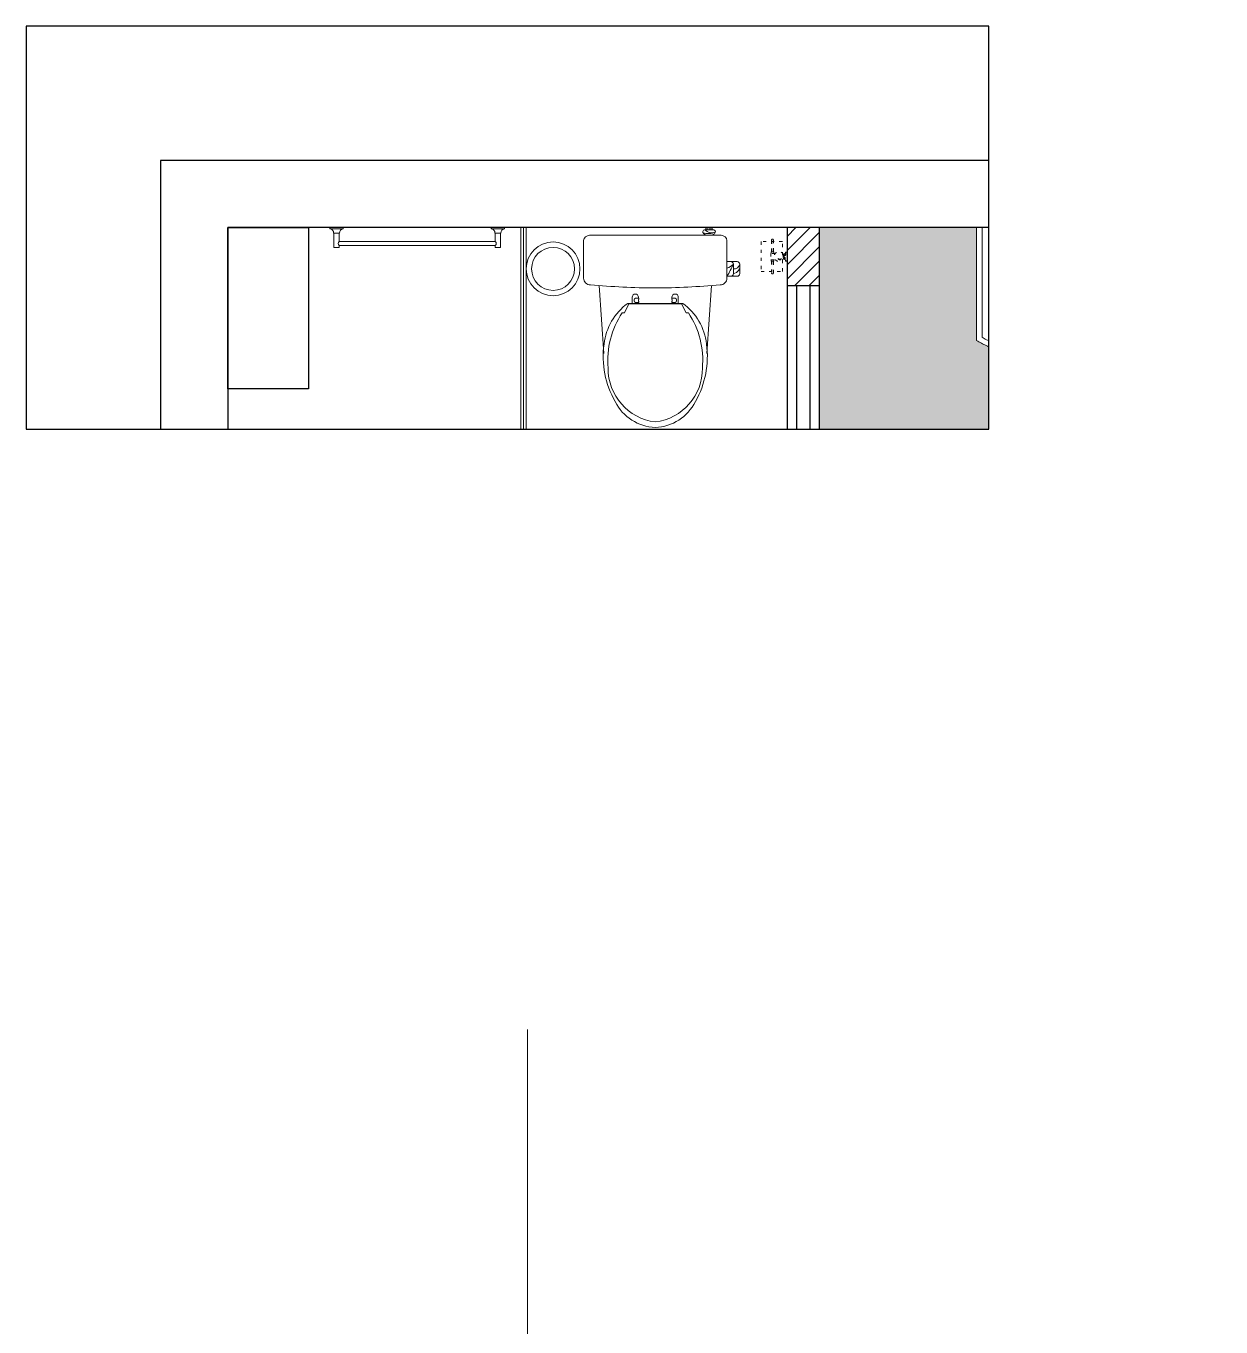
# Model space of a CAD drawing. Header units: millimetres. Extents: x 3162 to 221128, y -144913 to 11496.
# Drawn here: x 188923 to 193367, y -29222 to -24383 of the extents above; entities that cross this region are included whole.
import ezdxf
from ezdxf.xclip import XClip

# ---------------------------------------------------------------- set-up
doc = ezdxf.new("R2010")
doc.units = ezdxf.units.MM
doc.header["$LTSCALE"] = 10
doc.header["$XCLIPFRAME"] = 2
for name, pattern in [('ACAD_ISO03W100', [30, 12, -18]), ('DASH', [8.889999999999997, 6.349999999999998, -2.54]), ('HIDDEN', [9.524999999999995, 6.349999999999998, -3.174999999999998])]:
    doc.linetypes.add(name, pattern=pattern)
for name, color, linetype, lineweight in [('Drawing【图框、表格】', 150, 'Continuous', 0), ('FC-Hatch【平面填充】', 250, 'Continuous', 0), ('FF-FIXT【洁具】', 31, 'Continuous', 0), ('FF-【活动成品家具】', 51, 'Continuous', 0), ('Hidden【虚线】', 136, 'DASH', 0)]:
    doc.layers.add(name, color=color, linetype=linetype, lineweight=lineweight)
doc.layers.add('WALL_NEW【新建墙体】', color=4, linetype='Continuous')
doc.layers.add('WALL【墙体】', color=7, linetype='Continuous')

# ---------------------------------------------------------------- blocks, each defined once
blk = doc.blocks.new('马桶平面15')
at = {"color": 251}
for p, q in [((-164.0571908322745, 735.0981580092335), (-187.7460180830094, 735.0981580092335)), ((-182.4303169815684, 735.2244997677626), (-182.4303169815684, 743.3335451972673)), ((-175.9016044576419, 735.0981580092335), (-175.9016044576419, 743.3335451972673)), ((-168.5613192272722, 743.3335451972673), (-168.5613192272722, 735.0981580092335))]:
    blk.add_line(p, q, dxfattribs=at)
for points in [[(-171.2885222687619, 714.8840258204144, 0.2885749665974942), (-152.8361698848894, 725.1158669191644, 0.4641407080037827), (-158.5713588941726, 735.0981580092335), (-164.0571908322745, 735.0981580092335), (-164.0571908322745, 743.3335451972673), (-187.7460180830094, 743.3335451972673), (-187.7460180830094, 743.3335451972673), (-187.7460180830094, 735.0981580092335), (-193.2318500210531, 735.0981580092335, 0.4641407080037827), (-198.9670390303363, 725.1158669191644, 0.2885749665974942), (-180.5146866464638, 714.8840258204144)], [(-61.50066135724774, 462.9293617702788), (-61.50066135724774, 484.4478823955867, -0.9999999999999998), (-38.035714793019, 484.4478823955867), (-38.035714793019, 480.5103298384929)], [(109.6974524419638, 462.9293617702788), (109.6974524419638, 484.4478823955867, 0.9999999999999998), (86.2325058777351, 484.4478823955867), (86.2325058777351, 480.5103298384929)], [(26.7266699296888, 460.2448864139151), (121.8737014859216, 460.2448864139151), (138.664349411032, 426.6350630602101), (147.0596733736456, 426.6350630602101, -0.1710796299672904), (199.2972580198548, 221.2416925954167, -0.3838322170328008), (24.09839554235805, 20.56960877298843, -0.3838322170327986), (-151.1004669351386, 221.2416925954167, -0.1710796299672904), (-98.86288228892954, 426.6350630602101), (-90.46755832631607, 426.6350630602101), (-73.67691040120553, 460.2448864139151), (121.8737014859216, 460.2448864139151)]]:
    blk.add_lwpolyline(points, format="xyb", dxfattribs=at)
for points in [[(24.09839554235805, 519.1526476269355, -0.0238546506128616), (-216.9319540455472, 530.8102654241957, -0.4276498337700156), (-242.5407318734797, 555.2757634925653), (-242.5407318734797, 695.0786024929257, -0.3823066257272526), (-220.4240667746635, 714.8840258204144), (24.09839554235805, 714.8840258204144), (268.6208578594378, 714.8840258204144, -0.3823066257272526), (290.7375229582541, 695.0786024929257), (290.7375229581958, 555.2757634925653, -0.4276498337700156), (265.1287451302632, 530.8102654241957, -0.0238546506128616)], [(24.09839554235805, 1.00117177e-08, -0.2723392022480795), (-125.1494766355608, 95.9560987725854, -0.1631594532269017), (-166.5670983383315, 310.4249915879918, -0.209339846435017), (-78.45818554190919, 461.4631235599516), (24.09839554235805, 461.4631235599516), (126.6549766266253, 461.4631235599516, -0.209339846435017), (214.7638894230476, 310.4249915879918, -0.1631594532269017), (173.3462677202769, 95.9560987725854, -0.2723392022480782)]]:
    blk.add_lwpolyline(points, format="xyb", close=True)
for points in [[(-242.5407318734797, 617.0594064458271), (-242.5407318734797, 562.2180218822323), (-279.8543606953463, 562.2180218822323, -0.4142135623730951), (-289.8543606953463, 572.2180218822323), (-289.8543606953463, 607.0594064458272, -0.4142135623730951), (-279.8543606953463, 617.0594064458271)], [(-242.5407318734797, 617.0594064458271), (-242.5407318734797, 562.2180218822323), (-256.197546284413, 562.2180218822323, -0.4142135623730943), (-266.197546284413, 572.2180218822323), (-266.197546284413, 607.0594064458272, -0.4142135623730951), (-256.197546284413, 617.0594064458271)], [(-54.48536517063621, 475.5103298384929), (-54.48536517063621, 470.2579161572502, 0.4142135623730951), (-49.48536517063621, 465.2579161572503), (-38.68139440007508, 465.2579161572503, 0.5853799054480288), (-38.49501884507481, 470.2579161572502), (-38.49501884507481, 475.5103298384929, 0.585379905448016), (-38.68139440007508, 480.5103298384929), (-49.48536517063621, 480.5103298384929, 0.4142135623730951)], [(102.6821562553523, 475.5103298384929), (102.6821562553523, 470.2579161572502, -0.4142135623730951), (97.68215625535231, 465.2579161572503), (86.87818548479119, 465.2579161572503, -0.5853799054480288), (86.69180992979089, 470.2579161572502), (86.69180992979089, 475.5103298384929, -0.585379905448016), (86.87818548479119, 480.5103298384929), (97.68215625535231, 480.5103298384929, -0.4142135623730951)]]:
    blk.add_lwpolyline(points, format="xyb", close=True, dxfattribs=at)
for points in [[(-184.4186219370458, 527.8899719689507), (-167.1152511710534, 275.6955975303426)], [(232.6154130217619, 527.8899719689507), (215.3120422557113, 275.6955975303426)]]:
    blk.add_lwpolyline(points)
for centre, radius, start, end in [((-185.0891662033973, 755.6621033418922), 31.43439685889261, 242.8817928358048, 319.1420358471976), ((-173.5004622000851, 774.0527189113199), 53.12088534449904, 240.7977288494226, 292.8926044594807), ((-262.6591067402624, 600.0725888848538), 28.07841621797808, 165.5915741051272, 262.7603417760203), ((-267.7218828947516, 612.3417008843971), 22.75410310537309, 193.4235015923418, 273.8412199098352), ((-231.6594726800104, 638.0647991135482), 46.41349914393098, 221.9148404801823, 256.4412853758613), ((180.6547157092718, 814.1427470392082), 492.5042680020021, 204.8642732166658, 210.7649860703481)]:
    blk.add_arc(centre, radius, start, end, dxfattribs=at)
blk = doc.blocks.new('1800平10108344')
h = blk.add_hatch()
h.set_pattern_fill('MUDST', color=8, scale=200, angle=45, style=0)
h.set_pattern_definition([(45, (-6314.96654954215, -6597.64643323257), (35.35533905932739, 106.0660171779821), [50, -50, 0, -50, 0, -50])])
h.paths.add_polyline_path([(814.8750931662506, -644.198601832104, 0.3255952593889079), (864.8750931662506, -587.2368604971853), (864.8750931661925, -482.097248963706), (-322.9002261120477, -482.097248963706), (-322.9002261120477, -644.198601832104)])
h.paths.add_polyline_path([(-504.782200044021, 803.3042204226219, -0.019127222593629), (-869.20568917942, 802.7682136987422), (-869.2056891794783, -300.2152750317182), (-504.782200044021, -300.2152750317182)])
h = blk.add_hatch()
h.set_pattern_fill('AR-CONC', color=8, scale=40, style=0)
h.set_pattern_definition([(50, (-6066.902988381275, -21172.4888997891), (286.9040730403013, -25.10085399303804), [30, -330]), (355, (-6066.902988381275, -21172.4888997891), (-55.50053344520001, 300.8768534800048), [24, -264]), (100.4514, (-6042.994316381285, -21174.5806357891), (231.4037526856086, 275.7758168243814), [25.49607599999983, -280.4568447999971]), (46.18419999999999, (-6066.902988381275, -21092.4888997891), (426.8964194502578, -66.20760573160723), [45, -495]), (96.63559999999995, (-6031.328290381294, -21098.0062225891), (373.8650822194813, 389.6471483601767), [38.24411519999964, -420.6851999999972]), (351.1842000000001, (-6066.902988381275, -21092.4888997891), (373.8647780534508, 389.6474403701299), [36, -396]), (21, (-6026.902988381277, -21112.48889978909), (238.7628208473846, -161.0475562661355), [30, -330]), (326, (-6026.902988381277, -21112.48889978909), (97.32613276863268, 290.0600180187412), [24, -264]), (71.45140000000002, (-6007.006095181278, -21125.90954218911), (336.0890514325959, 129.0121986839809), [25.496076, -280.4568448000001]), (37.50000000000001, (-6066.902988381275, -21172.4888997891), (4.863942126916267, 133.1575415325246), [0, -260.8, 0, -268, 0, -265]), (7.499999999999999, (-6066.902988381275, -21172.4888997891), (105.2278149768594, 157.764684752944), [0, -152.8, 0, -254.8, 0, -101]), (327.5, (-6156.102988381288, -21172.4888997891), (213.5289744689636, -9.02194869375192), [0, -100, 0, -312, 0, -414]), (317.5, (-6196.102988381288, -21172.4888997891), (233.2744677369545, 40.04199293292706), [0, -130, 0, -207.2, 0, -294])])
h.paths.add_polyline_path([(895.7943108205801, -677.7087736441607), (147.8499313571956, -677.7087736441607, 2.02097683604129), (895.7943108205801, 81.43484854177223)])
at = {"ltscale": 300}
for p, q in [((-1554.205689179419, 1322.291226355839), (1545.79431082058, 1322.291226355839)), ((-904.20568917942, -677.7087736441607), (-904.20568917942, 1322.291226355839)), ((895.7943108205801, -677.7087736441607), (895.7943108205801, 1322.291226355839)), ((-904.20568917942, -677.7087736441607), (895.7943108205801, -677.7087736441607))]:
    blk.add_line(p, q, dxfattribs=at)
at = {"color": 8}
for p, q in [((-1251.827950284758, 1203.028577109129), (-1251.827950284758, 962.5654453117604)), ((1243.416571925918, 1203.028577109129), (1243.416571925918, 962.5654453117604)), ((-1383.376868650783, 1082.797024328058), (-1122.863734627317, 1082.797024328058)), ((1374.965490291943, 1082.797024328058), (1114.452356268477, 1082.797024328058)), ((-423.9456713494728, 807.2046215056325), (-423.9456713494728, -644.198601832104)), ((-393.6320809043828, 809.0223431152991), (-393.6320809043828, -644.198601832104)), ((-322.9002261120477, 814.0186090650967), (-322.9002261120477, -644.198601832104)), ((899.7282023886219, 145.8454342429613), (895.538506272307, 79.49388422291669)), ((910.8879432771936, 146.2963997825863), (906.6982471608791, 79.94484976254171)), ((903.8343967340187, 78.50956632687304), (932.242023210856, 144.2192106415896)), ((916.6938738351454, 76.70103604387259), (945.101500312041, 142.4106803585891)), ((937.4668691111146, 73.77956491951771), (965.874495587952, 139.4892092342634)), ((960.2182525597163, 70.57985737129637), (988.6258790366117, 136.2895016860129)), ((989.8939600967567, 66.40632719366114), (1018.301586573652, 132.1159715083777)), ((1027.817256999667, 125.879711932168), (1008.351284815697, 61.11685618247427)), ((1034.160735784622, 121.957257612783), (1012.224971008778, 59.19656954047969)), ((1042.903371033666, 119.1376727747119), (1020.189995210909, 56.65420054126298)), ((1050.74242671486, 112.5087207134202), (1028.806661939015, 49.74803264111689)), ((1070.871867299429, 103.6902625709917), (1048.936102523585, 40.92957449865934)), ((1093.232682574249, 94.98641879389471), (1071.296917798463, 32.22573072154773)), ((1079.019608347793, 29.03970954277611), (1124.102052844886, 84.64837609919778)), ((1104.100259044673, 92.40979924931891), (1082.164494268829, 29.64911117701559)), ((1090.914285523875, 23.82879906793823), (1135.996730020968, 79.4374656243599)), ((1110.12875830871, 15.41117696512083), (1155.211202805745, 71.0198435215425)), ((1131.173187977285, 6.191873458665213), (1176.255632474378, 61.80054001508688)), ((1158.622434812772, -5.833300973928997), (1203.704879309807, 49.77536558249265)), ((1211.185160166002, 41.20306627183163), (1174.96822966286, -15.90635066492541)), ((1216.235140039585, 35.71461710474978), (1178.180181928212, -18.80053589654562)), ((1223.892859772546, 30.64085535943741), (1185.16391847952, -23.39756476857292)), ((1229.652752142108, 22.14277091092663), (1191.597794030793, -32.37238209036878)), ((1246.656546932238, 8.22046704289096), (1208.601588820922, -46.29468595840443)), ((1265.839893571858, -6.193490358011331), (1227.784935460542, -60.7086433593504)), ((1234.36166946846, -65.86007520508429), (1292.775373315904, -24.47662681272777)), ((1275.609307193197, -11.6065989024355), (1237.554349081823, -66.12175190373091)), ((1244.409372927854, -74.08689648019208), (1302.823076775239, -32.70344808785012)), ((1260.640273675439, -87.37637303821975), (1319.053977522882, -45.99292464583412)), ((1278.416980487353, -101.9315189372864), (1336.830684334738, -60.54807054494449)), ((1301.603981555381, -120.9164854487317), (1360.017685402767, -79.53303705634606)), ((1364.907798477972, -89.80560787726426), (1314.625953709648, -135.0260418050311)), ((1368.289745535061, -96.45299872524627), (1316.937956241483, -138.6794771476561)), ((1374.294611711113, -103.4046396800695), (1322.422453350446, -144.990225291127)), ((1377.548155901837, -113.1415924684261), (1326.196366608259, -155.3680708908359)), ((1390.165211225103, -131.1351884744508), (1338.813421931525, -173.3616668968607)), ((1404.748348167166, -150.1902422182174), (1353.396558873588, -192.4167206406709)), ((1358.33957006532, -199.1515050196467), (1425.752256073639, -175.0624958419357)), ((1412.695046223234, -158.0383742650883), (1361.343256929656, -200.2648526874691)), ((1365.795107607555, -209.7840913962427), (1433.207793615875, -185.6950822185172)), ((1377.838664660987, -226.9598027284374), (1445.251350669248, -202.8707935507264)), ((1391.029231594992, -245.7713024342083), (1458.441917603253, -221.6822932564974)), ((1408.23431309982, -270.3080329087243), (1475.646999108081, -246.2190237310133)), ((1477.584267086349, -257.4299964782404), (1416.966682455153, -287.407654682349)), ((1479.047357785108, -264.7433224377601), (1418.207264602359, -291.5493815499504)), ((1482.954016950331, -273.0572711941204), (1421.785762208281, -299.1058096448542)), ((1483.459912473569, -283.3109470775672), (1422.619819290819, -310.1170061897865)), ((864.8750931661925, -300.2152750317182), (-869.2056891794783, -300.2152750317182)), ((1490.754479055817, -304.0413325210684), (1429.914385873068, -330.8473916332587)), ((1499.655841746833, -326.3242564426182), (1438.815748564084, -353.1303155548521)), ((1505.190453996416, -336.0253519407852), (1444.350360813725, -362.8314110529755)), ((864.8750931661925, -381.0518037262518), (-869.2056891794783, -381.0518037262664)), ((1441.758436412259, -360.9489643192501), (1513.170414052671, -355.9409659670055)), ((1446.068864924717, -373.198745506641), (1517.480842565128, -368.1907471543964)), ((864.8750931661925, -411.3653941713417), (-869.2056891794783, -411.3653941713417)), ((1453.031862752803, -392.9868476771371), (1524.443840393273, -387.978849324878)), ((1460.658005802252, -414.6595383132952), (1532.069983442721, -409.651539961007)), ((1470.605145556736, -442.9282556997056), (1542.017123197205, -437.9202573474612)), ((1539.533031386439, -475.7446103581606), (1473.716865701019, -485.1421673854201)), ((1540.857867774903, -449.2381654591152), (1474.400272225961, -461.7497421692242)), ((1540.293591371388, -456.6750305999883), (1474.477425685967, -466.0725876272045)), ((1541.812304487392, -465.7346796124327), (1475.884522991953, -474.3142699700402)), ((1540.964104594663, -497.6743073859832), (1475.147938909242, -507.0718644131993)), ((1543.523519684852, -521.5324789556324), (1477.707353999431, -530.9300359828482)), ((1478.431472808239, -539.2526757217565), (1548.546442387334, -553.6971085226978)), ((1479.277107527014, -552.2111414882966), (1549.392077106051, -566.6555742892087)), ((1546.235569256707, -532.3670520315791), (1480.419403571286, -541.7646090587949)), ((1480.643132434576, -573.1440414836543), (1550.758102013613, -587.5884742846101)), ((1482.139255456743, -596.0705587316622), (1552.25422503578, -610.5149915326037)), ((1484.090719610336, -625.9747015822068), (1554.205689189432, -640.4191343831479)), ((1541.608825928066, -676.1706578300946), (1475.69787165994, -667.4627389585947)), ((1546.504224394332, -667.1468629931187), (1480.706478099572, -657.6211962897942)), ((1547.486093331769, -658.0134264467196), (1481.575139063643, -649.3055075752201)), ((1550.035887038102, -651.004580390625), (1482.66713640996, -645.1221491987963)), ((81.25157333153766, -697.6732411353296), (147.1625275997212, -688.9653222638298)), ((85.22392595093696, -721.3372089116747), (151.1348802191205, -712.6292900401749)), ((85.53557936684228, -732.5017088452001), (151.4465336349676, -723.7937899737008)), ((152.6830350290402, -720.8386686376614), (89.06518005038376, -753.6642550898393)), ((1465.638807911775, -720.8386686376614), (1529.256662890431, -753.6642550898393)), ((1532.786263573973, -732.5017088452001), (1466.875309305847, -723.7937899737008)), ((1533.09791698982, -721.3372089116747), (1467.186962721695, -712.6292900401749)), ((1537.070269609219, -697.6732411353296), (1471.159315341094, -688.9653222638298)), ((155.3649109625257, -733.5447488584468), (91.74705598386936, -766.3703353106392)), ((159.6971707938355, -754.0699492476997), (96.07931581512095, -786.8955356998923)), ((1458.62467214698, -754.0699492476997), (1522.242527125636, -786.8955356998923)), ((1462.956931978289, -733.5447488584468), (1526.574786956946, -766.3703353106392)), ((164.4420283991494, -776.5499382051493), (100.824173420493, -809.3755246572982)), ((106.6993484867853, -808.4032971318665), (168.6026163476053, -790.7087736441607)), ((107.1529807901825, -815.8477305365376), (171.2879272323334, -794.4033792341942)), ((177.6105646305368, -812.5327916816024), (107.5456443578005, -827.2180749676044)), ((1447.690871925501, -805.87165304691), (1511.308726904215, -838.6972394990587)), ((1453.879814541665, -776.5499382051493), (1517.497669520322, -809.3755246572982)), ((191.3143127093208, -839.1837440203525), (121.2493924365844, -853.8690273063402)), ((201.8205231116735, -859.616147701803), (131.7556028389372, -874.3014309877907)), ((1479.361762027256, -889.205127787296), (1418.244333131879, -863.0375595236547)), ((1489.533343913557, -869.7244064405676), (1428.41591501818, -843.5568381769262)), ((1496.681798435747, -862.3560010942311), (1435.894005179696, -835.4315524523989)), ((1500.091428699321, -853.8261622198771), (1438.973999804002, -827.6585939562501)), ((1504.437633173773, -847.7651492971781), (1441.154159509053, -823.9249832145723)), ((211.413146766834, -878.2718143389211), (141.3482264940394, -892.9570976249088)), ((217.3514393719379, -889.8205637965729), (147.2865190992015, -904.5058470826044)), ((157.9039958034991, -923.1493615842336), (214.5273298303946, -888.3085839337582)), ((164.7080240424839, -932.0064709513537), (221.3313580693793, -897.165693300878)), ((176.5606700435164, -952.869781787027), (233.1840040704119, -918.0290041365514)), ((1398.318731039122, -903.7508835045738), (1450.721226145921, -952.5231000278728)), ((1404.329215155623, -892.2395406730792), (1456.731710262422, -941.0117571963347)), ((1465.840010424319, -921.5862504410178), (1404.722581528942, -895.4186821773766)), ((1469.152252919797, -910.9198435356957), (1408.03482402442, -884.7522752720978)), ((186.6100817592814, -972.4138066136657), (243.2334157861769, -937.57302896319)), ((188.5074740302516, -982.5030931084327), (245.5590621521114, -948.3680958712357)), ((193.509828904178, -990.2076486097502), (250.1331629310735, -955.3668709592747)), ((195.9551233868696, -997.253633698856), (251.9261552982498, -959.3010956454236)), ((1377.975556511374, -942.7123467963538), (1430.378051618172, -991.4845633196527)), ((1388.609490361938, -922.3461240713804), (1441.011985468736, -971.1183405946795)), ((262.9055890918826, -975.0523931452916), (199.4009081387194, -1008.096395551911)), ((283.2915059076622, -997.0178288921597), (219.7868249544408, -1030.061831298808)), ((298.9207140688086, -1013.858001975444), (235.4160331156454, -1046.902004382093)), ((1387.168785614369, -1042.050860104558), (1335.377682199352, -1000.364371278308)), ((1396.040128022607, -1036.884325165287), (1344.770640345348, -994.5579577694735)), ((1401.62464293366, -1029.590703090784), (1349.833539518644, -987.9042142644904)), ((1407.444920072914, -1024.927040902679), (1352.940169110661, -984.8972559861287)), ((1364.105212686816, -969.2769761774837), (1416.507707793615, -1018.049192700753)), ((313.1908558398718, -1029.233806998221), (249.6861748866504, -1062.27780940487)), ((322.024755761202, -1038.752165327212), (258.5200748080388, -1071.79616773386)), ((273.7737866902025, -1086.88376921181), (318.8974445772474, -1038.058189414893)), ((282.7151226141723, -1093.576728087559), (327.8387805012171, -1044.751148290685)), ((299.757094248489, -1110.468565141768), (344.8807521355338, -1061.642985344879)), ((1290.156424373097, -1050.206135061205), (1327.457106271467, -1111.307769474166)), ((1350.361907145125, -1085.597141372986), (1298.57080373005, -1043.910652546692)), ((1299.049746561795, -1040.743273255866), (1336.350428460166, -1101.844907668783)), ((1356.42908484675, -1076.219906100552), (1304.637981431733, -1034.533417274302)), ((1372.118557857233, -1058.064923508849), (1320.327454442158, -1016.378434682556)), ((314.7067613109248, -1126.576545678763), (359.8304191979696, -1077.750965881874)), ((319.255850049085, -1135.779783753271), (364.9822984841886, -1087.518270545304)), ((326.1513682320365, -1141.849014243635), (371.2750261191394, -1093.023434446761)), ((330.4069685887662, -1147.973982536365), (374.0629705829197, -1096.328023858004)), ((388.8849063951056, -1108.533004732118), (336.6503164331661, -1157.485003767128)), ((1239.532907860994, -1104.071645686927), (1276.833589759364, -1165.173280099858)), ((1260.055952945142, -1082.234278802541), (1297.356634843512, -1143.335913215473)), ((1275.790292814199, -1065.492291880291), (1313.09097471257, -1126.593926293208)), ((414.4410617569809, -1124.183848002911), (362.2064717950416, -1173.135847037949)), ((434.0341208064929, -1136.18283188912), (381.7995308446116, -1185.134830924158)), ((451.923429559858, -1147.138422178701), (399.6888395979186, -1196.090421213754)), ((462.9977668527279, -1153.920456285341), (410.7631768907887, -1202.872455320379)), ((429.5218259216053, -1213.285165394089), (459.7991923903463, -1154.09595334217)), ((439.9373315489499, -1217.317587636979), (470.2146980176912, -1158.128375585016)), ((1194.916436379368, -1212.370444160639), (1156.292767656443, -1158.256730944951)), ((1157.608498694491, -1155.336023899785), (1177.040946447232, -1224.235447499333)), ((1203.288574472593, -1204.977847163231), (1164.664905749669, -1150.864133947543)), ((1223.294394947356, -1191.729069733541), (1184.670726224431, -1137.615356517854)), ((1242.107062032854, -1180.369354094946), (1203.483393309871, -1126.255640879259)), ((1252.043345444428, -1177.787867823747), (1214.094586704741, -1123.198734713543)), ((1259.38856707944, -1172.271397132368), (1220.764898356516, -1118.157683916681)), ((1266.251253554132, -1169.350968168481), (1224.567593330575, -1116.100390441235)), ((460.9047037422422, -1228.985160630487), (491.1820702109833, -1169.795948578525)), ((479.6458777355145, -1240.462441650467), (509.9232442042556, -1181.273229598548)), ((486.5092778398539, -1248.09706923872), (517.5192650924437, -1189.288375712989)), ((494.7865502932109, -1252.080847657576), (525.0639167618937, -1192.891635605658)), ((500.5368381135048, -1256.83053827555), (528.6400442353914, -1195.321503462837)), ((546.2052068928024, -1203.074980113873), (509.114708502311, -1264.304429949363)), ((1083.932200196082, -1271.286269988297), (1061.340506982873, -1208.758698938632)), ((1091.328321945038, -1270.32566910483), (1065.557238848938, -1207.803650311645)), ((1083.212915416632, -1200.258557582259), (1102.645363169373, -1269.157981181808)), ((1108.866561393137, -1184.768030797189), (1128.299009145877, -1253.667454396738)), ((1128.534363272425, -1172.891956258114), (1147.966811025224, -1241.791379857677)), ((1146.491915456019, -1162.048587508557), (1165.92436320876, -1230.948011108107)), ((575.0362176692578, -1211.250479461058), (537.9457192787667, -1272.479929296547)), ((597.1400000497815, -1217.51836440702), (560.0495016592321, -1278.747814242553)), ((617.3217075932771, -1223.241213950081), (580.2312092027857, -1284.4706637856)), ((629.8151493223268, -1226.78393139044), (592.7246509318356, -1288.01338122593)), ((613.5969939277857, -1292.978936824307), (626.7825352169457, -1227.815885602598)), ((624.7141988538788, -1294.051756123605), (637.899740143097, -1228.888704901896)), ((648.0519175299559, -1299.62973454305), (661.2374588191743, -1234.466683321341)), ((669.1946513141155, -1305.625098617878), (682.3801926033337, -1240.462047396169)), ((677.8633357968645, -1311.124890317733), (691.8569929735968, -1246.130588241096)), ((686.9084750886541, -1312.727758044362), (700.0940163778723, -1247.564706822639)), ((693.7269778308107, -1315.749908162761), (704.1931018460309, -1248.939640942714)), ((723.1987635896076, -1251.666573477196), (704.0031893583946, -1320.63236592499)), ((753.1663656044401, -1251.760389514631), (733.9707913731689, -1320.726181962425)), ((776.1415348948213, -1251.83231516763), (756.9459606635501, -1320.798107615381)), ((797.118856305198, -1251.897986393829), (777.9232820739271, -1320.86377884158)), ((810.1048210511218, -1251.93864002217), (790.9092468199087, -1320.904432469964)), ((823.34166957892, -1318.088211306269), (818.4574744109414, -1251.784166322774)), ((847.3188829064604, -1317.162902009804), (842.4346877385395, -1250.858857026309)), ((869.2951166383573, -1317.231700413031), (864.4109214703785, -1250.927655429564)), ((888.2683383558178, -1319.291841501704), (883.3841431878391, -1252.987796518238)), ((895.6493588639421, -1320.362312071738), (887.7021762336369, -1253.20582432732)), ((906.738774076919, -1250.703968634145), (906.8617719318137, -1322.291226365822)), ((935.6204073813279, -1242.709143455504), (935.7434052362222, -1314.29640118721)), ((957.763000379724, -1236.579775418839), (957.8859982346183, -1308.167033150501)), ((977.9801436928101, -1230.983397793781), (978.1031415477044, -1302.570655525487)), ((1011.032277578139, -1292.503962885457), (988.4405843649292, -1229.976391835822)), ((990.4955218572287, -1227.518972516511), (990.618519712123, -1299.106230248217)), ((1021.088452880503, -1287.644279263506), (998.496759667294, -1225.116708213827)), ((1043.926880635554, -1280.284308208676), (1021.335187422344, -1217.756737158997)), ((1065.106737593829, -1274.421438477453), (1042.515044380619, -1211.893867427774)), ((1075.371033323579, -1274.616457901604), (1053.557489353115, -1211.813185351028))]:
    blk.add_line(p, q, dxfattribs=at)
at = {"ltscale": 300}
for points in [[(-1554.205689179419, 1322.291226355839), (-1554.205689179419, 902.2912263558536, 0.2666666666666655), (-954.20568917942, 902.2912263558536), (-954.20568917942, 1322.291226355839)], [(1545.79431082058, 1322.291226355839), (1545.79431082058, 902.2912263558536, -0.2666666666666655), (945.7943108205801, 902.2912263558536), (945.7943108205801, 1322.291226355839)]]:
    blk.add_lwpolyline(points, format="xyb", dxfattribs=at)
at = {"color": 8}
for points in [[(-1534.20568917942, 1322.291226355839), (-1534.20568917942, 914.0013967781706, 0.2561077515082692), (-974.2056891794199, 914.0013967781706), (-974.2056891794199, 1322.291226355839)], [(-899.2056891793616, 1322.291226355839, 0.3964203090927425), (-869.20568917942, 1293.999591670363), (-4.205689179420003, 1293.999591670363), (864.8750931661342, 1293.999591670363)], [(1525.79431082058, 1322.291226355839), (1525.79431082058, 914.0013967781706, -0.2561077515082692), (965.79431082058, 914.0013967781706), (965.79431082058, 1322.291226355839)], [(864.8750931661342, 1293.999591670363), (864.8750931662506, -587.2368604971853, -0.3255952593889215), (814.8750931662506, -644.198601832104), (-819.2056891794783, -644.198601832104, -0.3823866460707117), (-869.2056891794783, -591.8676727820857), (-869.20568917942, 1293.999591670363)], [(864.8750931661342, 722.6240815700293, 0.1659884038341363), (82.32814659911674, 834.8305617764854, -0.137674179117062), (-64.98194845498074, 841.2465369151614, -0.0423191286792493), (-869.20568917942, 802.7682136987422)]]:
    blk.add_lwpolyline(points, format="xyb", dxfattribs=at)
for centre, radius in [((-1251.827950284758, 1080.000927062327), 99.59608316313096), ((1243.416571925918, 1080.000927062327), 99.59608316313096), ((-1251.827950284758, 1080.000927062327), 39.59608316313097), ((1243.416571925918, 1080.000927062327), 39.59608316313097)]:
    blk.add_circle(centre, radius, dxfattribs=at)
for centre, radius, start, end in [((-340.5757568621193, 1171.840006569153), 308.4516537023845, 175.3048403126296, 198.694185993137), ((-665.1352307311607, 952.7242431978084), 244.964437246083, 40.41890206574265, 85.98709623928427), ((-535.2608112267335, 1469.486093485015), 294.8034295215505, 247.517850160584, 264.2669620578548), ((-2263.367823825218, 935.7674113371322), 1636.376012811697, 4.809846188579033, 9.189180118390436), ((-376.8024002005113, 4551.252787454971), 3380.322350080506, 266.8133657138578, 276.1602113361529), ((-68.93658271699678, 965.7470911813871), 204.1370310384025, 94.01290376071572, 139.5810979342573), ((3.079326113802378, 946.0854911446513), 244.964437246083, 94.01290376071572, 139.5810979342573), ((-207.3580169700435, 1170.508490225184), 194.3203121079686, 306.5710977634054, 5.889976468018983), ((141.654544793826, 1106.861774937424), 176.7342990056745, 151.7736401015836, 201.6982653057709), ((305.4490844666725, 1177.147242278341), 194.3203121079686, 174.110023531981, 233.4289022365947), ((293.8970404527499, 2033.708164456927), 856.1328329234996, 257.7438270007385, 273.6284339753897), ((95.01174138265196, 952.7242431978084), 244.964437246083, 40.41890206574265, 85.98709623928427), ((-245.0951330565149, 1072.773596801329), 378.2611411277968, 353.4946931068917, 19.18669350601253), ((474.2098718659254, 812.5978122547676), 387.7802015586638, 68.20259092298168, 108.9817016047522), ((733.7376179359852, 946.0854911446513), 244.964437246083, 94.01290376071572, 139.5810979342573), ((709.5634172830032, 965.7470911813871), 204.1370310384025, 94.01290376071572, 139.5810979342573), ((641.0442040037015, 1327.257095698718), 156.2825653921942, 261.5958163143629, 298.9091770987737), ((523.3002748521394, 1170.508490225184), 194.3203121079759, 333.7371454856637, 5.889976468018983), ((1212.617881470534, 1044.504753875502), 517.0481549146743, 163.6045662288496, 172.3272985807193), ((-140.3686297503882, 979.3444236130887), 145.4537954593438, 79.82603620276937, 125.2666464334985), ((638.1313702496118, 979.3444236130887), 145.4537954593438, 79.82603620276937, 125.2666464334985), ((-665.8218428242252, 1043.022417050379), 44.61701382252853, 314.4735958910628, 42.1713407442905), ((-2993.946857658039, 1118.714140358788), 2361.831884243083, 357.3905416970287, 358.8876449913049), ((523.3002748521394, 1170.508490225184), 194.3203121079686, 320.9404226212444, 333.7371454856637), ((741.4993252996353, 1072.95784091785), 45.86698251802695, 165.3506077622691, 223.2684427761055), ((-189.2136319677229, 1019.470280361536), 168.1089103948723, 337.0169649847761, 7.536755788806587), ((173.895543880586, 996.2951350780933), 54.71511327153296, 142.0832898226533, 220.9020047867106), ((541.44465985446, 1019.470280361536), 168.1089103948723, 337.0169649847761, 7.536755788806587), ((-454.6978876471404, 819.7088132291683), 194.3203121079686, 126.5710977634053, 185.889976468019), ((-1124.423758795368, 936.1637841126794), 495.5711040997753, 344.0243031186419, 8.707091193186702), ((-235.6422264997964, 945.6178085988213), 96.23079412335743, 331.3716424224373, 24.12670055974385), ((-308.9577611029964, 828.4435283654019), 224.6357331912289, 5.357655483834141, 44.16478220700352), ((-207.3580169700435, 813.0700611760257), 194.3203121079686, 4.318127074470941, 53.42890223659466), ((305.4490844666725, 819.7088132291683), 194.3203121079686, 126.5710977634053, 172.3640599332451), ((469.5422388970037, 828.4435283654019), 224.6357331912289, 5.357655483834141, 44.16478220700352), ((148.286414185306, 938.5607702512497), 183.372428115909, 175.2232846649929, 196.2300443404465), ((-196.7298251512111, 940.0108005777147), 329.9049856050467, 343.7954346790832, 3.555411715367066), ((1150.773473322682, 929.8500634377707), 455.1964164686564, 176.9801461243082, 197.4789720270935), ((-648.8032156649277, 1100.559253817802), 238.2773532449324, 274.4836353730449, 291.9350013767873), ((129.6967843350721, 1100.559253817802), 238.2773532449324, 274.4836353730449, 291.9350013767873), ((733.7376179359852, 1037.493060256383), 244.964437246083, 220.4189020657426, 265.9870962392843), ((-384.620332765684, -967.5035733978146), 1786.788587021654, 97.8585245743578, 98.4762622717313), ((-665.1352307311607, 1044.13181230954), 244.964437246083, 274.0129037607157, 278.3416578841207), ((811.4670336582927, -583.5088975384277), 640.2695540786406, 188.4603723823122, 82.43181917837144)]:
    blk.add_arc(centre, radius, start, end, dxfattribs=at)
at = {"ltscale": 300}
blk.add_arc((811.4670336582927, -583.5088975384277), 670.2695540786406, 188.079111576294, 82.77240808199429, dxfattribs=at)
blk = doc.blocks.new('hlw_3_1200_120')
for p, q in [((-0.4999999999997999, 0.04999999999998), (0.4999999999997999, 0.04999999999998)), ((-0.4999999999997999, -0.04999999999998), (0.4999999999997999, -0.04999999999998))]:
    blk.add_line(p, q)
at = {"linetype": 'HIDDEN', "ltscale": 15}
for p, q in [((-0.4999999999997999, 0.020833333333325), (0.4999999999997999, 0.020833333333325)), ((-0.4999999999997999, -0.020833333333325), (0.4999999999997999, -0.020833333333325))]:
    blk.add_line(p, q, dxfattribs=at)
blk = doc.blocks.new('海龙工具_2009110106373373')
at = {"linetype": 'ACAD_ISO03W100', "ltscale": 0.1}
for p, q in [((-16.66667418397264, 0), (16.66667418397992, 0)), ((-16.66667418397264, -5.826282908732537), (-16.66667418397264, 0)), ((16.66667418397992, -5.826282908732537), (16.66667418397992, 0)), ((-16.66667418397264, -5.826282908732537), (16.66667418397992, -5.826282908732537)), ((-9.54349316621665, -11.10263979730371), (9.543493166223923, -11.10263979730371)), ((-7.947737707290798, -13.82621973758796), (7.947737707283522, -13.82621973758796)), ((-6.931921737712398, -13.82621973758796), (-6.931921737712398, -11.10263979730371)), ((6.931921737726951, -13.82621973758796), (6.931921737726951, -11.10263979730371))]:
    blk.add_line(p, q, dxfattribs=at)
at = {"color": 8, "linetype": 'ACAD_ISO03W100', "ltscale": 0.1}
for p, q in [((-16.66667418397264, -4.411159631417831), (16.66667418397992, -4.411159631417831)), ((-6.55520038731629, -13.82621973758796), (-6.55520038731629, -11.10263979730371)), ((-6.115661532334343, -13.82621973758796), (-6.115661532334343, -11.10263979730371)), ((-2.536900541839711, -13.82621973758796), (-2.536900541839711, -11.10263979730371)), ((5.562149299847079, -13.82621973758796), (5.562149299847079, -11.10263979730371)), ((5.876053145715558, -13.82621973758796), (5.876053145715558, -11.10263979730371)), ((6.441043332873959, -13.82621973758796), (6.441043332873959, -11.10263979730371)), ((6.959671882563268, -33.30064094488625), (9.215764637832763, -33.30064094488625)), ((7.836596803150313, -20.33806090000144), (11.90499751677998, -22.69508093754848))]:
    blk.add_line(p, q, dxfattribs=at)
blk.add_lwpolyline([(-55.47517922676343, -96.80728723364882), (55.20153515268612, -96.80728723364882), (55.20153515268612, -17.36786731695611), (-55.47517922676343, -17.36786731695611)], close=True, dxfattribs=at)
at = {"linetype": 'ACAD_ISO03W100', "ltscale": 0.1}
for points in [[(-11.67765323831554, -43.80622058504378), (-11.67765323831554, -59.88850430181628), (11.67765323830099, -59.88850430181628), (11.67765323830099, -43.80622058504378)], [(-61.44944365140691, -50.98293094473774), (-17.63761928922031, -50.98293094473774)], [(-17.63761928922031, -57.7930764950288), (-61.44944365140691, -57.7930764950288)], [(-11.67765323833009, -49.47301560111373), (-17.63761928922031, -49.47301560111373), (-17.63761928922031, -58.82040746966959), (-11.67765323833009, -58.82040746966959)], [(11.67765323830099, -49.47301560111373), (17.63761928918393, -49.47301560111373), (17.63761928918393, -58.82040746966959), (11.67765323830099, -58.82040746966959)], [(61.44944365137054, -50.98293094473774), (17.63761928918393, -50.98293094473774)], [(17.63761928918393, -57.7930764950288), (61.44944365137054, -57.7930764950288)]]:
    blk.add_lwpolyline(points, dxfattribs=at)
at = {"color": 8, "linetype": 'ACAD_ISO03W100', "ltscale": 0.1}
for points in [[(-17.63761928922031, -56.14353727570413), (-64.36708354324946, -56.14353727570413)], [(-17.63761928922031, -56.69338368214085), (-63.95538535736704, -56.69338368214085)], [(17.63761928918393, -56.14353727570413), (64.36708354322036, -56.14353727570413)], [(17.63761928918393, -56.69338368214085), (63.95538535733795, -56.69338368214085)]]:
    blk.add_lwpolyline(points, dxfattribs=at)
at = {"linetype": 'ACAD_ISO03W100', "ltscale": 0.1}
for centre, radius, start, end in [((7.276000000000001e-12, -30.03705152257317), 18.05429593821541, 116.1174789818091, 63.88252101819091), ((-20.89994410058716, -14.22705750494788), 11.77841092154193, 15.38278819670038, 45.49873492132253), ((20.89994410057989, -14.22705750494788), 11.77841092154193, 134.5012650786775, 164.6172118032996), ((-61.44944365140691, -54.38800371988327), 3.405072775143194, 90, 270), ((61.44944365137054, -54.38800371988327), 3.405072775143194, 270, 90)]:
    blk.add_arc(centre, radius, start, end, dxfattribs=at)
at = {"color": 8, "linetype": 'ACAD_ISO03W100', "ltscale": 0.1}
for centre, radius, start, end in [((-15.29056105926429, -11.82819850473606), 11.17484108262379, 3.722712052192015, 32.48588416393801), ((-22.18789866888983, -12.49614203695819), 18.83187759355098, 4.243593864506609, 20.74314714493002), ((14.73137595405568, -12.43669189355569), 11.19372081646133, 143.8042241538002, 173.1552997433065), ((16.86254185606958, -14.22705750494788), 11.77841092154193, 134.5012650786775, 164.6172118032996), ((21.58276324236795, -18.21428574349556), 16.78133918080376, 132.4215995361785, 154.9263456244095), ((0.7450198465376161, -26.36926445191785), 9.309451112509977, 311.8793106955118, 40.38030773690906), ((0.8892730121006025, -25.54557536961511), 11.37855460373678, 317.0350350268318, 14.50796760360802)]:
    blk.add_arc(centre, radius, start, end, dxfattribs=at)
blk = doc.blocks.new('海龙_05069869')
at = {"layer": 'FF-FIXT【洁具】'}
blk.add_circle((0, 0), 100, dxfattribs=at)
at = {"layer": 'FF-FIXT【洁具】', "color": 9}
blk.add_circle((0, 0), 80, dxfattribs=at)
blk = doc.blocks.new('海龙工具_毛巾架平面')
at = {"linetype": 'ByBlock', "lineweight": 0}
for p, q in [((-323.5710909188783, 0.4452795739198339), (-323.5710909188783, 4.445279573919834)), ((-275.5710909188783, 0.4452795739198339), (-275.5710909188783, 4.445279573919834)), ((276.4288762700598, 0.4452795739271096), (276.4288762700598, 4.445279573927109)), ((324.4288762700599, 0.4452795739271096), (324.4288762700599, 4.445279573927109))]:
    blk.add_line(p, q, dxfattribs=at)
for points in [[(-289.5710909189365, 66.86463847645064), (-289.5710909189365, 74.44527957392711), (-309.5710909189365, 74.44527957392711), (-309.5710909189365, 20.44527959617699)], [(290.4288762700016, 66.86463847645791), (-289.5710909189365, 66.86463847645064)], [(-289.5710909189365, 20.24495268300961), (-289.5710909189365, 51.86463847645065)], [(-289.5710909189365, 51.86463847645065), (290.4288762700016, 51.86463847645791)], [(310.4288762700016, 20.24495268301689), (310.4288762700016, 74.4452795739344), (290.4288762700016, 74.4452795739344), (290.4288762700016, 66.86463847645791)], [(290.4288762700016, 51.86463847645791), (290.4288762700016, 20.44527959617699)]]:
    blk.add_lwpolyline(points)
for points in [[(-324.5710909188783, 4.445279573919834, 0.406292516045945), (-310.5710909189947, 20.44527957391983), (-288.5710909188783, 20.44527957391983, 0.4116918608294183), (-274.5710909188783, 4.445279573919834)], [(275.4288762700598, 4.445279573927109, 0.406292516045945), (289.4288762699434, 20.44527957392711), (311.4288762700598, 20.44527957392711, 0.4116918608294183), (325.4288762700598, 4.445279573927109)]]:
    blk.add_lwpolyline(points, format="xyb", dxfattribs=at)
for points in [[(-274.5710909188783, 0.4452795739198339), (-274.5710909188783, 4.445279573919834), (-324.5710909188783, 4.445279573919834), (-324.5710909188783, 0.4452795739198339)], [(325.4288762700598, 0.4452795739271096), (325.4288762700598, 4.445279573927109), (275.4288762700598, 4.445279573927109), (275.4288762700598, 0.4452795739271096)]]:
    blk.add_lwpolyline(points, close=True, dxfattribs=at)
at = {"color": 250}
for centre, start, end in [((-284.3192485370091, 59.36463847645065), 125.001465256614, 234.998534743386), ((285.1770338880742, 59.36463847645791), 305.0014652566141, 54.99853474338592)]:
    blk.add_arc(centre, 9.155973372867175, start, end, dxfattribs=at)
blk = doc.blocks.new('卫_毛巾架')
blk.add_blockref('海龙工具_毛巾架平面', (0.0022133417514851, -0.4311060172913133))
blk = doc.blocks.new('海龙_05091009')
at = {"layer": 'FC-Hatch【平面填充】'}
h = blk.add_hatch(dxfattribs=at)
h.set_pattern_fill('AR-SAND', color=256, scale=2.5)
h.set_pattern_definition([(37.50000000000001, (-3374.999999999993, -1675), (-4.000078239960113, 122.3533093323356), [0, -96.52, 0, -107.95, 0, -103.1875]), (7.499999999999999, (-3374.999999999993, -1675), (112.3808207845006, 179.2062751420886), [0, -52.07, 0, -86.995, 0, -33.33750000000001]), (327.5, (-3453.104999999996, -1675), (197.7480925603645, 0.3592961696364405), [0, -31.75, 0, -114.3, 0, -149.225]), (317.5, (-3453.104999999996, -1675), (190.8891131180743, 55.73233081430408), [0, -15.875, 0, -74.92999999999998, 0, -85.72499999999998])])
h.paths.add_polyline_path([(1175, -259.9775265478675), (1174.999999999978, 75.04494690475984), (1174.999999999978, 1075.000000000014), (1174.999999999978, 1194.999999999996), (1073.989994542426, 1194.999999999996), (1073.989994542426, 1206.999999999996), (754.9999999999854, 1207), (289.7333247738497, 1207), (277.9573729401818, 1207), (277.9573729401818, 1195), (174.9999999999854, 1195), (174.9999999999854, 1675), (-209.9999999999927, 1675), (-209.9999999999927, 1225), (-584.9999999999927, 1225), (-584.9999999999927, 1125), (-1334.999999999993, 1125), (-1334.999999999993, 1225), (-1709.999999999993, 1225), (-1709.999999999993, 1675), (-1895.000000001273, 1675), (-1895.000000001331, 1075.000000003365), (-3095.000000000109, 1075.000000003365), (-3174.999999999994, 1074.999999999993), (-3174.999999999994, 1675), (-3374.999999999993, 1675), (-3374.999999999993, 800), (-3374.999999999993, -800.0000000000073), (-3374.999999999993, -1674.999999999993), (-3174.999999999994, -1674.999999999993), (-3174.999999999994, -1074.999999999993), (-3094.999999999993, -1074.999999999993), (-3094.999999999993, -1674.999999999993), (-2509.999999999994, -1674.999999999993), (-2509.999999999994, -1255.000000000014, -0.2666666666666654), (-1909.999999999993, -1255.000000000014), (-1909.999999999993, -1675), (-1859.999999999993, -1675), (-1859.999999999993, 325), (-807.9443794633335, 325, -0.0829619080701777), (-741.2806307262144, 535.6082090783018), (-746.4526745225447, 538.7906078367523), (-740.3093443774777, 537.5029942471155, -0.0676040327796236), (-636.907743844029, 685.3611857642572), (-641.029393316865, 689.8209732605354), (-635.4612685072861, 686.923657238367, -0.0676040327796258), (-496.0024171537441, 801.4014479698126), (-498.7679884170356, 806.8078621675741), (-494.1880312875073, 802.5157243878275, -0.0676040327796106), (-329.0149541370192, 875.1228202960447), (-330.2193374217168, 881.0748921868), (-326.9672224407623, 875.706260873485, -0.1366377528075043), (32.65171954385005, 877.2826912150557), (34.71527211875218, 882.9940351601178), (34.7044876002401, 876.7172256424711, -0.0676040327796336), (200.5077675359789, 805.5610020625135), (204.035700139073, 810.5038140594188), (202.331852598727, 804.4626752937181, -0.0676040327796243), (342.7889777781893, 691.2119279323015), (347.5196397874461, 695.0196222269988), (344.2490958027847, 689.6621978392502, -0.0676040327796399), (448.9430038000572, 542.7162165404334), (454.5255436557127, 545.1063938662373), (449.930864512251, 540.8300195145422, -0.0676040327796321), (511.0968871138974, 371.0871154781635), (517.1172733732674, 371.8825073171065), (511.5392254038088, 369.0043421240625, -0.0676040327796099), (524.6409585294022, 189.0535700204345), (530.6526866850327, 188.1951857984676), (524.5049681896269, 186.9286901097584, -0.0676040327796234), (488.5707162296966, 10.11617548570939), (494.127923906024, 7.667677633759012), (487.866483041631, 8.106781640784902, -0.0676040327796205), (405.5613250757887, -152.454100157407), (410.2518596021109, -156.3111177548489), (404.3410787933098, -154.1989803875112, -0.067604032779623), (281.7692118668201, -286.6001632740481), (285.2451977550373, -291.579643266421), (280.123452574473, -287.9511201049354, -0.0676040327796235), (126.3754713283051, -382.3730140402222), (128.3791106066273, -388.1056511760289), (124.4262574639651, -383.2298531839551, -0.0676040327796108), (-49.0950536830278, -432.6696182462329), (-48.71236177378159, -438.7302490543188), (-51.20315784414561, -432.9687918633209, -0.0033102513488365), (-59.99999999999272, -434.1436221859366), (-59.99999999999272, -1675), (-9.999999999992724, -1675), (-9.999999999992724, -1255.000000000014, -0.2666666666666654), (590.0000000000073, -1255.000000000014), (590.0000000000073, -1674.999999999996), (1174.999999999978, -1674.999999999996), (1174.999999999978, -1459.977526547634)])
h.paths.add_polyline_path([(-2268.75263337847, 530.6928188503407, -0.0425409077106586), (-2719.564731360595, 529.9670320907059, -0.3926926283028841), (-2742.847185532985, 555.51717163594, -0.0540132978804107), (-2733.253124120049, 637.1861347588965, -0.1043875862949472), (-2775.572007571465, 953.7108372411167, -0.0804153247872458), (-2773.909922951731, 961.6565640474292), (-2766.138984126789, 988.2983255126054), (-2766.242290633956, 1052.465689578665), (-2223.757709367659, 1053.339064823336), (-2223.654402860433, 989.1717007573062), (-2215.797720518342, 962.5550990437912, -0.0804153247678433), (-2214.110060071172, 954.6147651750326, -0.1043875862954867), (-2255.40954633891, 637.9554409587945, -0.0540132978977461), (-2245.552568787112, 556.3177930882666, -0.3926926280040245)], flags=16)
at = {"layer": 'WALL_NEW【新建墙体】'}
h = blk.add_hatch(dxfattribs=at)
h.set_pattern_fill('ANSI31', color=8, scale=11.81102362204724)
h.set_pattern_definition([(45, (1174.999999999978, -1675), (-26.51650429449553, 26.51650429449553), [])])
h.paths.add_polyline_path([(1294.999999999978, -1459.97752654762), (1174.999999999978, -1459.977526547634), (1174.999999999978, -1675), (1294.999999999978, -1675)])
at = {"layer": 'FF-FIXT【洁具】'}
for p, q in [((2264.999999999978, -44.95505309524015), (2264.999999999978, -1675)), ((2274.999999999979, -44.95505309524015), (2274.999999999979, -1675)), ((2284.999999999978, -44.95505309524015), (2284.999999999978, -1675))]:
    blk.add_line(p, q, dxfattribs=at)
at = {"layer": 'WALL_NEW【新建墙体】'}
for p, q in [((1174.999999999978, -1675), (1174.999999999978, -1459.977526547634)), ((1294.999999999978, -1459.97752654762), (1174.999999999978, -1459.977526547634)), ((1294.999999999978, -1675), (1294.999999999978, -1459.97752654762)), ((1174.999999999978, -1675), (1294.999999999978, -1675))]:
    blk.add_line(p, q, dxfattribs=at)
at = {"layer": 'WALL【墙体】'}
for p, q in [((3374.999999999949, -1675), (3374.999999999978, 75.04494690478168)), ((3624.999999999978, -1925), (3624.999999999978, 75.04494690477806)), ((-3374.999999999993, -1674.999999999993), (3374.999999999949, -1675)), ((-3624.999999999995, -1924.999999999993), (3624.999999999978, -1925))]:
    blk.add_line(p, q, dxfattribs=at)
blk.add_lwpolyline([(3075.000000000008, -1075), (3375.000000000007, -1075), (3375.000000000007, -1675), (3075.000000000008, -1675)], close=True, dxfattribs=at)
at = {"layer": 'FF-FIXT【洁具】', "xscale": -1, "rotation": 180}
blk.add_blockref('马桶平面15', (1760.90160445762, -931.6664548027327), dxfattribs=at)
at = {"layer": 'FF-FIXT【洁具】', "rotation": 90}
blk.add_blockref('海龙工具_2009110106373373', (1294.999999999978, -1567.488763273814), dxfattribs=at)
at = {"layer": 'FF-FIXT【洁具】'}
blk.add_blockref('卫_毛巾架', (2669.669149692498, -1675), dxfattribs=at)
at = {"layer": 'FF-【活动成品家具】', "xscale": -1, "rotation": 180}
blk.add_blockref('1800平10108344', (-955.7943108205727, -352.7087736441608), dxfattribs=at)
at = {"layer": 'FF-【活动成品家具】'}
blk.add_blockref('海龙_05069869', (2164.999999999978, -1521.663606194335), dxfattribs=at)
at = {"layer": 'WALL_NEW【新建墙体】', "xscale": 1200, "yscale": 1200, "zscale": 1200, "rotation": 90}
blk.add_blockref('hlw_3_1200_120', (1234.999999999978, -859.9775265476272), dxfattribs=at)

msp = doc.modelspace()

# ---------------------------------------------------------------- linework, layer by layer
at = {"layer": 'Drawing【图框、表格】'}
msp.add_line((190788.5933965009, -48887.478867883), (190788.5933965009, -28115.28406258108), dxfattribs=at)
at = {"layer": 'Hidden【虚线】'}
msp.add_lwpolyline([(192503.3932772219, -24382.95249972207), (188923.3932772219, -24382.95249972207), (188923.3932772219, -25882.95249972207), (192503.3932772219, -25882.95249972207)], close=True, dxfattribs=at)

# ---------------------------------------------------------------- block references
at = {"layer": 'WALL_NEW【新建墙体】'}
ref = msp.add_blockref('海龙_05091009', (193048.393283059, -26807.95247992276), dxfattribs=dict(at, rotation=180))
XClip(ref).set_block_clipping_path([(545.0000058371297, -2424.9999802006896), (4125.000005837144, -924.9999802006896)])

doc.saveas('drawing.dxf')
